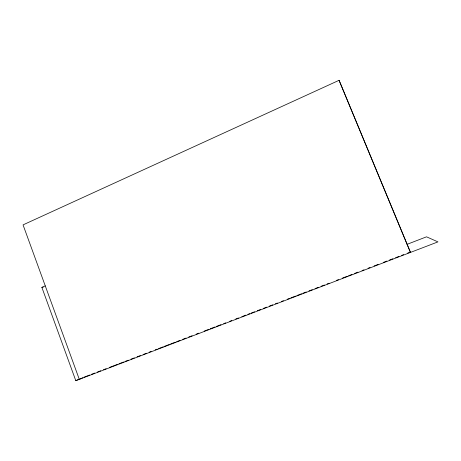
<?xml version="1.0" encoding="UTF-8"?>
<svg xmlns="http://www.w3.org/2000/svg" width="461" height="461" viewBox="0 0 461 461"><rect width="100%" height="100%" fill="white"/><g stroke="black" fill="none" stroke-linecap="round" stroke-linejoin="round"><path stroke-width="0.69" d="M45.276 285.901L41.859 287.364L75.8 380.694L79.044 379.161M82.761 377.715L79.304 379.351L23.05 224.876L339.071 80.306L410.474 252.415L339.071 80.306M407.08 244.33L426.523 236.816L437.95 241.887L75.8 380.694M83.965 377.202L89.67 375.018M91.393 374.355L94.753 373.064M97.438 372.039L100.792 370.748M103.477 369.716L106.168 368.691M109.522 367.4L117.584 364.311M118.926 363.798L123.623 361.994M124.971 361.482L128.325 360.191M131.01 359.159L134.37 357.874M137.055 356.843L140.415 355.558M143.1 354.526L146.46 353.241M149.145 352.21L151.156 351.438M155.184 349.893L157.201 349.121M158.544 348.602L163.246 346.805M164.589 346.286L169.291 344.482M170.633 343.969L175.33 342.166M176.678 341.653L180.032 340.362M182.717 339.336L186.077 338.046M188.762 337.02L192.122 335.729M196.15 334.185L198.835 333.153M204.206 331.096L208.908 329.292M210.251 328.779L214.953 326.976M216.295 326.463L220.998 324.659M223.683 323.628L225.694 322.856M229.728 321.311L231.739 320.539M235.767 318.995L238.458 317.963M241.812 316.678L245.84 315.128M247.857 314.356L249.874 313.584M251.216 313.071L254.57 311.786M257.255 310.754L260.615 309.464M263.3 308.438L266.66 307.147M269.345 306.121L272.705 304.83M275.39 303.799L277.401 303.027M281.435 301.482L283.446 300.71M287.474 299.166L289.491 298.394M290.833 297.881L295.536 296.077M296.878 295.559L301.58 293.761M302.923 293.242L306.277 291.957M308.962 290.926L312.322 289.641M315.007 288.609L318.367 287.324M321.052 286.293L324.411 285.002M327.097 283.976L329.108 283.204M336.495 280.369L338.512 279.596M342.54 278.052L347.242 276.248M348.585 275.736L351.945 274.445M354.63 273.419L357.984 272.128M362.018 270.584L364.029 269.812M368.057 268.267L370.074 267.495M374.102 265.951L378.129 264.407M383.506 262.344L386.86 261.059M389.545 260.027L392.905 258.742M395.59 257.711L398.949 256.425M401.635 255.394L403.652 254.622M407.68 253.077L409.691 252.305M41.859 287.364L43.276 287.122"/></g></svg>
